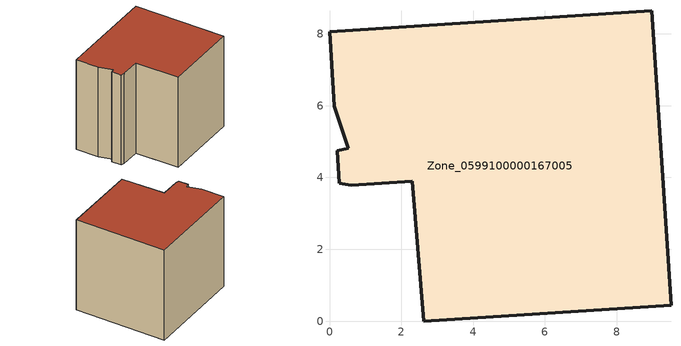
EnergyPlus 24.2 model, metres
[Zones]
Zone_0599100000167005
 floor ground (C_G): 0.13,5.99 0,8.06 8.98,8.64 9.51,0.44 2.63,0 2.31,3.9 0.6,3.78 0.27,3.84 0.21,4.75 0.53,4.81 z0
 wall outside (C_F): 0,8.06 0.13,5.99 0.53,4.81 0.21,4.75 0.27,3.84 0.6,3.78 2.31,3.9 2.63,0 9.51,0.44 8.98,8.64 0,8.06 z0:8.56
 roof outside (C_R): 0.53,4.81 0.21,4.75 0.27,3.84 0.6,3.78 2.31,3.9 2.63,0 9.51,0.44 8.98,8.64 0,8.06 0.13,5.99 z8.56
[BUILDING]
Pand.0599100000167005: North Axis=0; Terrain=City; Loads Convergence Tolerance Value=0.04; Temperature Convergence Tolerance Value=0.4; Solar Distribution=FullExterior; Maximum Number of Warmup Days=25; Minimum Number of Warmup Days=1
[Site:Location]
Rotterdam.The.Hague.AP_ZH_NLD Design_Conditions: Latitude=51.96; Longitude=4.45; Time Zone=1; Elevation=-4.5
[SITE:GROUNDTEMPERATURE:BUILDINGSURFACE]
18, 18, 18, 18, 18, 18, 18, 18, 18, 18, 18, 18
[MATERIAL] Thermal Absorptance=0.9; Solar Absorptance=0.7; Visible Absorptance=0.7
Name | Roughness | Thickness | Conductivity | Density | Specific Heat
G.TC.1946-1964 | MediumSmooth | 0.15 | 1 | 540 | 1210
F.TC.1946-1964 | Rough | 0.3 | 0.857143 | 1920 | 840
R.TC.1946-1964 | MediumRough | 0.2 | 0.235294 | 1500 | 1000
[CONSTRUCTION]
C_G: G.TC.1946-1964
C_F: F.TC.1946-1964
C_R: R.TC.1946-1964
[ZONE]
Zone_0599100000167005: Type=1; Multiplier=1; Ceiling Height=Autocalculate; Volume=Autocalculate; Floor Area=autocalculate; Part of Total Floor Area=Yes
[ZONEINFILTRATION:DESIGNFLOWRATE]
Infil_Zone_0599100000167005: Zone or ZoneList or Space or SpaceList=Zone_0599100000167005; Schedule=AlwaysOn; Design Flow Rate Calculation Method=Flow/Area; Flow Rate per Floor Area=0.003; Constant Term Coefficient=1; Temperature Term Coefficient=0; Velocity Term Coefficient=0; Velocity Squared Term Coefficient=0
[HVACTEMPLATE:ZONE:IDEALLOADSAIRSYSTEM]
Zone_0599100000167005: Maximum Heating Supply Air Temperature=50; Minimum Cooling Supply Air Temperature=13; Maximum Heating Supply Air Humidity Ratio=0.0156; Minimum Cooling Supply Air Humidity Ratio=0.0077; Heating Limit=NoLimit; Cooling Limit=NoLimit; Dehumidification Control Type=ConstantSensibleHeatRatio; Cooling Sensible Heat Ratio=0.7; Dehumidification Setpoint=60; Humidification Control Type=None; Humidification Setpoint=30; Outdoor Air Method=None; Outdoor Air Flow Rate per Person=0.00944; Outdoor Air Flow Rate per Zone Floor Area=0; Outdoor Air Flow Rate per Zone=0; Demand Controlled Ventilation Type=None; Outdoor Air Economizer Type=NoEconomizer; Heat Recovery Type=None; Sensible Heat Recovery Effectiveness=0.7; Latent Heat Recovery Effectiveness=0.65
[ZONECONTROL:THERMOSTAT]
ThermostatControl_Zone_0599100000167005: Zone or ZoneList=Zone_0599100000167005; Control Type Schedule=DualSetpointControlType; Control 1=Thermostat_Zone_0599100000167005; Temperature Difference Between Cutout And Setpoint=0
[THERMOSTATSETPOINT:DUALSETPOINT]
Thermostat_Zone_0599100000167005: Heating Setpoint Temperature Schedule=HeatingSetpoint_Zone_0599100000167005; Cooling Setpoint Temperature Schedule=CoolingSetpoint_Zone_0599100000167005
[SCHEDULE:COMPACT]
HeatingSetpoint_Zone_0599100000167005: Through: 12/31, For: AllDays, Until: 24:00, 21
CoolingSetpoint_Zone_0599100000167005: Through: 12/31, For: AllDays, Until: 24:00, 24
DualSetpointControlType: Through: 12/31, For: AllDays, Until: 24:00, 4
AlwaysOn: Through: 12/31, For: AllDays, Until: 24:00, 1
